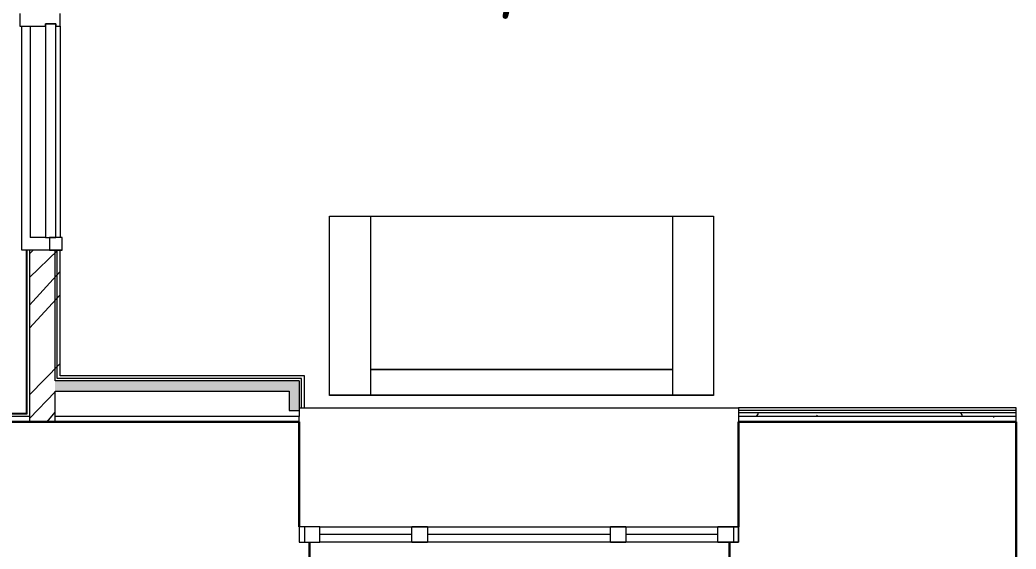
# Model space of a CAD drawing. Header units: millimetres. Extents: x -32 to 417638015, y -35 to 175284279.
# Drawn here: x 416283091 to 416286981, y 175233680 to 175235748 of the extents above; entities that cross this region are included whole.
import ezdxf
from ezdxf import colors
from ezdxf.entities.mleader import LeaderData, LeaderLine
from ezdxf.math import Vec2, Vec3

# ---------------------------------------------------------------- set-up
doc = ezdxf.new("R2010")
doc.units = ezdxf.units.MM
for name, color, linetype, lineweight in [('_ Окна', 7, 'Continuous', 9), ('_ЭМ_ТХобщее_слой', 7, 'Continuous', 30), ('Витраж', 7, 'Continuous', 9), ('Окна', 7, 'Continuous', 9), ('Панели витража', 7, 'Continuous', 9), ('Перекрытие', 7, 'Continuous', 18), ('Стены внутренние', 7, 'Continuous', 18), ('Стены несущие', 7, 'Continuous', 30), ('Стены отделка', 7, 'Continuous', 30), ('Стены штриховка', 7, 'Continuous', 9), ('ТХ', 5, 'Continuous', 0), ('ШТРИХОВКА', 252, 'Continuous', 15)]:
    doc.layers.add(name, color=color, linetype=linetype, lineweight=lineweight)
doc.layers.add('_ЭМ_Надписи', color=7, linetype='Continuous')
doc.layers.add('ЭОМ_Лотки рабочие', color=5, linetype='Continuous')
doc.styles.add('ЭОМ', font='isocpeur.ttf', dxfattribs={"width": 0.85, "height": 250})

# ---------------------------------------------------------------- blocks, each defined once
blk = doc.blocks.new('ТХ 1 этаж.')
at = {"layer": 'ТХ', "color": 252, "true_color": 0x939598}
for p, q in [((27117.60439270877, 1915.754045388079), (27117.60439270877, 1215.754045388079)), ((28297.60439270877, 1915.754045388079), (28297.60439270877, 1215.754045388079)), ((28297.60439270877, 1315.754045388079), (27117.60439270877, 1315.754045388079))]:
    blk.add_line(p, q, dxfattribs=at)
blk.add_lwpolyline([(28457.60439270877, 1215.754045388079), (26957.60439270877, 1215.754045388079), (26957.60439270877, 1915.754045388079), (28457.60439270877, 1915.754045388079)], close=True, dxfattribs=at)
blk = doc.blocks.new('1 этаж')
at = {"layer": 'Стены внутренние'}
for points in [[(19943.62609635133, 2787.133406092871), (19983.62609635125, 2787.133406092871), (19982.62609635128, 2827.133406092871), (19029.70057343828, 2827.133406092871), (19029.70057343828, 2787.133406092871), (19154.0241266971, 2787.133406092871)], [(19943.62609635125, 2711.133406092889), (19983.62609635125, 2711.133406092889), (19982.62609635128, 2787.133406092871), (19943.62609635125, 2787.133406092871)]]:
    blk.add_hatch(color=8, dxfattribs=at).paths.add_polyline_path(points)
at = {"layer": 'Стены внутренние', "lineweight": 9}
h = blk.add_hatch(dxfattribs=at)
h.set_pattern_fill('FP_12', color=8, style=0, pattern_type=2)
h.set_pattern_definition([(0, (557.2005734382547, 188.9018102923583), (406.4, 101.6), [33.528, -271.272, 33.528, -271.272, -1625.6]), (0, (557.2005734382547, 188.9018102923583), (406.4, 101.6), [-609.6, 33.528, -576.072, 33.528, -271.272, -711.2]), (0, (557.2005734382547, 188.9018102923583), (406.4, 101.6), [-1524, 33.528, -169.672, 33.528, -474.472]), (120, (709.6005734382488, 239.7018102923575), (-291.1881810244989, 301.1527240979959), [33.52799999999996, -271.2719999999997, 33.52799999999996, -271.2719999999997, -1625.599999999999]), (120, (709.6005734382488, 239.7018102923575), (-291.1881810244989, 301.1527240979959), [-609.5999999999995, 33.52799999999996, -576.0719999999994, 33.52799999999996, -271.2719999999997, -711.1999999999995]), (120, (709.6005734382488, 239.7018102923575), (-291.1881810244989, 301.1527240979959), [-1523.999999999999, 33.52799999999996, -169.6719999999999, 33.52799999999996, -474.4719999999997]), (240, (760.4005734382372, 442.9018102923583), (-115.2118189755009, -402.7527240979958), [33.528, -271.272, 33.528, -271.272, -1625.6]), (240, (760.4005734382372, 442.9018102923583), (-115.2118189755009, -402.7527240979958), [-609.6, 33.528, -576.072, 33.528, -271.272, -711.2]), (240, (760.4005734382372, 442.9018102923583), (-115.2118189755009, -402.7527240979958), [-1524, 33.528, -169.672, 33.528, -474.472])])
h.paths.add_polyline_path([(21699.07290486188, 2687.133406092869), (22782.62539212898, 2687.133406092886), (22782.62539212898, 2702.133406092875), (21698.62609635125, 2702.133406092875), (21698.62609635125, 2687.133406092869)])
at = {"layer": 'Стены штриховка'}
h = blk.add_hatch(dxfattribs=at)
h.set_pattern_fill('ANSI34', color=8, scale=20)
h.set_pattern_definition([(45, (-31496.66335460375, 188.9018102923583), (-269.4076836320746, 269.4076836320746), []), (45, (-31406.86075460375, 188.9018102923583), (-269.4076836320746, 269.4076836320746), []), (45, (-31317.05815460374, 188.9018102923583), (-269.4076836320746, 269.4076836320746), []), (45, (-31227.25535460375, 188.9018102923583), (-269.4076836320746, 269.4076836320746), [])])
h.paths.add_polyline_path([(19029.70057343828, 8614.110918689734), (18929.70057343825, 8614.110918689734), (18929.70057343828, 8004.110918689697), (19029.70057343828, 8004.110918689697)])
h.paths.add_polyline_path([(19029.70057343828, 6974.110918689734), (18929.70057343828, 6974.110918689734), (18929.70057343828, 6337.39189921855), (19029.70057343828, 6337.39189921855)])
h.paths.add_polyline_path([(19049.70057343828, 3337.391899218608), (18929.70057343828, 3337.391899218608), (18929.70057343828, 2667.133406092893), (19029.70057343828, 2667.133406092893), (19029.70057343828, 2836.133406092868), (19049.70057343828, 2836.133406092868)])
at = {"layer": '_ Окна', "color": 8, "lineweight": 18}
for p, q in [((20063.62609635122, 2257.133406092845), (19983.62609635122, 2257.133406092845)), ((19983.62609635122, 2257.133406092845), (19983.62609635122, 2197.133406092845)), ((20063.62609635122, 2197.133406092845), (20063.62609635122, 2257.133406092845)), ((20423.62609635122, 2197.133406092845), (20423.62609635122, 2257.133406092845)), ((20423.62609635122, 2257.133406092845), (20483.62609635122, 2257.133406092845)), ((20483.62609635122, 2257.133406092845), (20483.62609635122, 2197.133406092845)), ((21198.62609635122, 2197.133406092844), (21198.62609635122, 2257.133406092844)), ((21198.62609635122, 2257.133406092844), (21258.62609635122, 2257.133406092844)), ((21258.62609635122, 2257.133406092844), (21258.62609635122, 2197.133406092844)), ((21618.62609635122, 2197.133406092844), (21618.62609635122, 2257.133406092844)), ((21618.62609635122, 2257.133406092844), (21698.62609635122, 2257.133406092844)), ((21698.62609635122, 2257.133406092844), (21698.62609635122, 2197.133406092844)), ((19983.62609635122, 2197.133406092845), (20063.62609635122, 2197.133406092845)), ((20483.62609635122, 2197.133406092845), (20423.62609635122, 2197.133406092845)), ((21258.62609635122, 2197.133406092844), (21198.62609635122, 2197.133406092844)), ((21698.62609635122, 2197.133406092844), (21618.62609635122, 2197.133406092844))]:
    blk.add_line(p, q, dxfattribs=at)
at = {"layer": '_ Окна', "color": 8}
for p, q in [((20003.62609635122, 2257.133406092845), (20003.62609635122, 2197.133406092845)), ((21678.62609635122, 2257.133406092844), (21678.62609635122, 2197.133406092844)), ((20423.62609635122, 2227.133406092864), (20063.62609635122, 2227.133406092865)), ((21198.62609635122, 2227.133406092861), (20483.62609635122, 2227.133406092864)), ((21618.62609635122, 2227.13340609286), (21258.62609635122, 2227.133406092861))]:
    blk.add_line(p, q, dxfattribs=at)
at = {"layer": 'Витраж', "color": 8, "lineweight": 18, "extrusion": (0, 0, -1)}
for p, q in [((18892.70057343829, 4262.391899218591), (18892.70057343829, 4212.391899218567)), ((19049.70057343827, 4212.391899218567), (19049.70057343827, 4262.391899218591)), ((18892.70057343829, 4212.391899218567), (18992.70057343826, 4212.391899218567)), ((18992.70057343826, 4222.3918992186), (19032.70057343825, 4222.3918992186)), ((18992.70057343826, 4212.391899218567), (18992.70057343826, 4222.3918992186)), ((19032.70057343825, 4222.3918992186), (19032.70057343825, 4212.391899218567)), ((19032.70057343825, 4212.391899218567), (19049.70057343827, 4212.391899218567)), ((19007.70057343824, 3387.391899218602), (19007.70057343824, 3337.391899218579)), ((19057.70057343827, 3387.391899218602), (19007.70057343824, 3387.391899218602)), ((19057.70057343827, 3337.391899218579), (19057.70057343827, 3387.391899218602)), ((19007.70057343824, 3337.391899218579), (19057.70057343827, 3337.391899218579))]:
    blk.add_line(p, q, dxfattribs=at)
at = {"layer": 'Витраж', "color": 8}
for p, q in [((18932.70057343827, 4212.391899218581), (18932.70057343827, 3387.39189921858)), ((19049.70057343827, 4212.391899218581), (19049.70057343827, 3387.39189921858)), ((18992.70057343827, 3387.39189921858), (18932.70057343827, 3387.39189921858))]:
    blk.add_line(p, q, dxfattribs=at)
at = {"layer": 'Окна', "color": 8}
for p, q in [((20063.62609635122, 2257.133406092845), (19983.62609635122, 2257.133406092845)), ((19983.62609635122, 2257.133406092845), (19983.62609635122, 2197.133406092845)), ((20063.62609635122, 2257.133406092941), (20423.62609635122, 2257.133406092939)), ((20483.62609635122, 2257.133406092845), (20423.62609635122, 2257.133406092845)), ((20483.62609635122, 2257.133406092939), (21198.62609635122, 2257.133406092937)), ((21258.62609635122, 2257.133406092844), (21198.62609635122, 2257.133406092844)), ((21258.62609635122, 2257.133406092937), (21618.62609635122, 2257.133406092936)), ((21698.62609635122, 2257.133406092844), (21618.62609635122, 2257.133406092844)), ((21698.62609635122, 2197.133406092844), (21698.62609635122, 2257.133406092844)), ((19983.62609635122, 2197.133406092845), (20063.62609635122, 2197.133406092845)), ((20423.62609635122, 2197.133406092851), (20063.62609635122, 2197.133406092853)), ((20423.62609635122, 2197.133406092845), (20483.62609635122, 2197.133406092845)), ((21198.62609635122, 2197.133406092849), (20483.62609635122, 2197.133406092851)), ((21198.62609635122, 2197.133406092844), (21258.62609635122, 2197.133406092844)), ((21618.62609635122, 2197.133406092848), (21258.62609635122, 2197.133406092848)), ((21618.62609635122, 2197.133406092844), (21698.62609635122, 2197.133406092844))]:
    blk.add_line(p, q, dxfattribs=at)
at = {"layer": 'Панели витража', "color": 8, "lineweight": 18}
for p, q in [((18992.70057343827, 4222.39189921858), (18992.70057343826, 3387.391899218579)), ((19032.70057343825, 4222.39189921858), (18992.70057343827, 4222.39189921858)), ((19032.70057343825, 3387.391899218579), (19032.70057343825, 4222.39189921858)), ((18992.70057343826, 3387.391899218579), (19032.70057343825, 3387.391899218579))]:
    blk.add_line(p, q, dxfattribs=at)
at = {"layer": 'Перекрытие', "color": 8}
blk.add_line((18899.70057343825, 3337.391899218605), (18899.70057343825, 4212.391899218565), dxfattribs=at)
at = {"layer": 'Стены внутренние', "color": 8}
for p, q in [((19983.62609635125, 2711.133406092886), (19983.62609635125, 2687.133406092868)), ((20003.62609635119, 2722.133406092868), (21698.62609635125, 2722.133406092862))]:
    blk.add_line(p, q, dxfattribs=at)
at = {"layer": 'Стены несущие', "color": 8}
for p, q in [((18833.63033620751, 2667.133406092891), (19983.62609635122, 2667.133406092891)), ((19983.62609635122, 2257.133406092851), (19983.62609635122, 2667.133406092891)), ((21698.62609635122, 2667.133406092891), (21698.62609635122, 2257.133406092842)), ((22782.62539212895, 2667.133406092891), (21698.62609635122, 2667.133406092891)), ((22782.62539212895, 2077.133406092851), (22782.62539212895, 2667.133406092891)), ((20023.62609635128, 2077.133406092851), (20023.62609635128, 2197.133406092824)), ((21663.62609635125, 2197.133406092824), (21663.62609635125, 2077.133406092851))]:
    blk.add_line(p, q, dxfattribs=at)
at = {"layer": 'Стены отделка', "color": 8, "lineweight": 9}
for p, q in [((19057.70057343828, 3337.391899218608), (18899.70057343825, 3337.391899218608)), ((18917.70057343828, 3337.391899218599), (18917.70057343828, 2699.133406092875)), ((19049.70057343828, 2847.133406092849), (19049.70057343828, 3337.391899218608)), ((20003.62609635122, 2847.133406092849), (19049.70057343828, 2847.133406092849)), ((20003.62609635122, 2722.13340609286), (20003.62609635122, 2847.133406092849)), ((19983.62609635122, 2827.133406092855), (19029.70057343828, 2827.133406092855)), ((19983.62609635122, 2827.133406092855), (19983.62609635122, 2711.13340609288)), ((19029.70057343828, 2667.133406092891), (19029.70057343828, 2787.133406092864)), ((19029.70057343828, 2787.133406092864), (19943.62609635122, 2787.133406092864)), ((19943.62609635122, 2787.133406092864), (19943.62609635122, 2711.13340609288)), ((18919.70057343825, 2699.133406092884), (18833.63033620751, 2699.133406092884)), ((18929.70057343828, 2687.133406092886), (18833.63033620751, 2687.133406092886)), ((19983.62609635122, 2687.133406092886), (19029.70057343828, 2687.133406092886)), ((19943.62609635122, 2711.13340609288), (19983.62609635122, 2711.13340609288)), ((19983.62609635122, 2722.13340609286), (20003.62609635122, 2722.13340609286)), ((19983.62609635122, 2667.133406092891), (19983.62609635122, 2687.133406092886)), ((21698.62609635122, 2722.13340609286), (21698.62609635122, 2667.133406092891)), ((22782.62539212895, 2722.13340609286), (21698.62609635122, 2722.13340609286)), ((22782.62539212895, 2667.133406092891), (22782.62539212895, 2722.13340609286))]:
    blk.add_line(p, q, dxfattribs=at)
at = {"layer": 'Стены штриховка', "color": 8}
for p, q in [((18919.70057343825, 3337.391899218599), (18919.70057343825, 2697.133406092911)), ((18929.70057343828, 3337.391899218599), (18929.70057343828, 2667.133406092891)), ((19029.70057343828, 2827.133406092855), (19029.70057343828, 3337.391899218608)), ((19038.70057343828, 2836.133406092869), (19038.70057343823, 3337.391899218608)), ((19992.62609635122, 2836.133406092869), (19038.70057343828, 2836.133406092869)), ((19992.62609635122, 2722.13340609286), (19992.62609635122, 2836.133406092869)), ((18919.70057343825, 2697.133406092957), (18833.63033620751, 2697.133406092849)), ((22782.62539212895, 2711.13340609288), (21698.62609635122, 2711.13340609288)), ((22782.62539212895, 2702.133406092866), (21698.62609635122, 2702.133406092866)), ((22782.62539212895, 2687.133406092886), (21698.62609635122, 2687.133406092886))]:
    blk.add_line(p, q, dxfattribs=at)
at = {"layer": 'ЭОМ_Лотки рабочие'}
blk.add_blockref('ТХ 1 этаж.', (-6856.491728035588, 1554.379405807718), dxfattribs=at)
blk = doc.blocks.new('_ЭМ_ТХ2_1этаж')
at = {"layer": 'ТХ', "color": 252, "true_color": 0x939598}
for p, q in [((138265.495272232, -67277.75722357309), (138265.495272232, -67977.75722357309)), ((139445.495272232, -67277.75722357309), (139445.495272232, -67977.75722357309)), ((139445.495272232, -67877.75722357309), (138265.495272232, -67877.75722357309))]:
    blk.add_line(p, q, dxfattribs=at)
blk.add_lwpolyline([(139605.495272232, -67977.75722357309), (138105.495272232, -67977.75722357309), (138105.495272232, -67277.75722357309), (139605.495272232, -67277.75722357309)], close=True, dxfattribs=at)

msp = doc.modelspace()

# ---------------------------------------------------------------- block references
at = {"layer": '_ЭМ_ТХобщее_слой', "lineweight": 50}
msp.add_blockref('_ЭМ_ТХ2_1этаж', (416146193.7251987, 175302259.5538031), dxfattribs=at)
at = {"layer": 'ШТРИХОВКА'}
msp.add_blockref('1 этаж', (416264198.1010904, 175231510.6631508), dxfattribs=at)

# ---------------------------------------------------------------- leaders
at = {"layer": '_ЭМ_Надписи', "color": 7, "ltscale": 5}
ml = msp.add_multileader_mtext('Standard', dxfattribs=at)
ml.set_content('{\\fGOST Common|b0|i0|c204|p34;\\W0.9;\\C256;1ЩРС-2\\fISOCPEUR|b0|i0|c204|p34;\\W0.85; Гр.3\\P\\pxql;раб.место\\P\\fGOST Common|b0|i0|c0|p34;\\W0.9;h=\\fGOST Common|b0|i0|c204|p34;0,3м}', color=1, style='ЭОМ')
ml.set_leader_properties()
ml.build(insert=Vec2(0, 0))
ml.multileader.update_dxf_attribs({"text_left_attachment_type": 6, "text_right_attachment_type": 6, "dogleg_length": 0, "arrow_head_size": 200})
ctx = ml.context
ctx.base_point, ctx.char_height, ctx.arrow_head_size, ctx.landing_gap_size, ctx.plane_origin = Vec3(416284504.6935629, 175236593.8364648, -64.26463315267222), 250, 200, 0, Vec3(416258849.2125793, 175249810.309503, -64.26463315267222)
ctx.left_attachment, ctx.right_attachment = 6, 6
notes = []
notes.append((ctx, [(0, (1, 1, 0), (416284504.6935629, 175236593.8364648, -64.26463315267222), (1, 0), 0, [(0, [(416283075.1507109, 175236038.8553641, -64.26463315267222)], 0, [])])]))
ctx.mtext.insert, ctx.mtext.width, ctx.mtext.defined_height, ctx.mtext.flow_direction = Vec3(416284504.6935629, 175236893.8364648, -64.26463315267222), 2073.809115969734, 545.6159617257083, 5
ml = msp.add_multileader_mtext('Standard', dxfattribs=at)
ml.set_content('{\\fGOST Common|b0|i0|c204|p34;\\W0.9;\\C256;1ЩРС-2\\fISOCPEUR|b0|i0|c204|p34;\\W0.85; Гр.3\\P\\pxql;резерв\\P\\fGOST Common|b0|i0|c0|p34;\\W0.9;h=\\fGOST Common|b0|i0|c204|p34;0,3м}', color=1, style='ЭОМ')
ml.set_leader_properties()
ml.build(insert=Vec2(0, 0))
ml.multileader.update_dxf_attribs({"text_left_attachment_type": 6, "text_right_attachment_type": 6, "dogleg_length": 0, "arrow_head_size": 200})
ctx = ml.context
ctx.base_point, ctx.char_height, ctx.arrow_head_size, ctx.landing_gap_size, ctx.plane_origin = Vec3(416282804.8670169, 175232832.9925828), 250, 200, 0, Vec3(416258639.0416353, 175248126.3986924)
ctx.left_attachment, ctx.right_attachment = 6, 6
notes.append((ctx, [(0, (1, 1, 0), (416282804.8670169, 175232832.9925828), (1, 0), 0, [(1, [(416282864.979767, 175234354.9445535), (416281078.0222507, 175234250.8064451)], 0, [])])]))
ctx.mtext.insert, ctx.mtext.width, ctx.mtext.defined_height, ctx.mtext.flow_direction = Vec3(416282804.8670169, 175233132.9925828), 2073.809115969734, 545.6159617257083, 5
for ctx, leaders in notes:
    for number, flags, end, landing, length, lines in leaders:
        leader = LeaderData()
        leader.index, (leader.has_last_leader_line, leader.has_dogleg_vector, leader.attachment_direction) = number, flags
        leader.last_leader_point, leader.dogleg_vector, leader.dogleg_length = Vec3(end), Vec3(landing), length
        for number, points, colour, breaks in lines:
            line = LeaderLine()
            line.index, line.vertices, line.color, line.breaks = number, Vec3.list(points), colors.encode_raw_color(colour), breaks
            leader.lines.append(line)
        ctx.leaders.append(leader)

doc.saveas('drawing.dxf')
